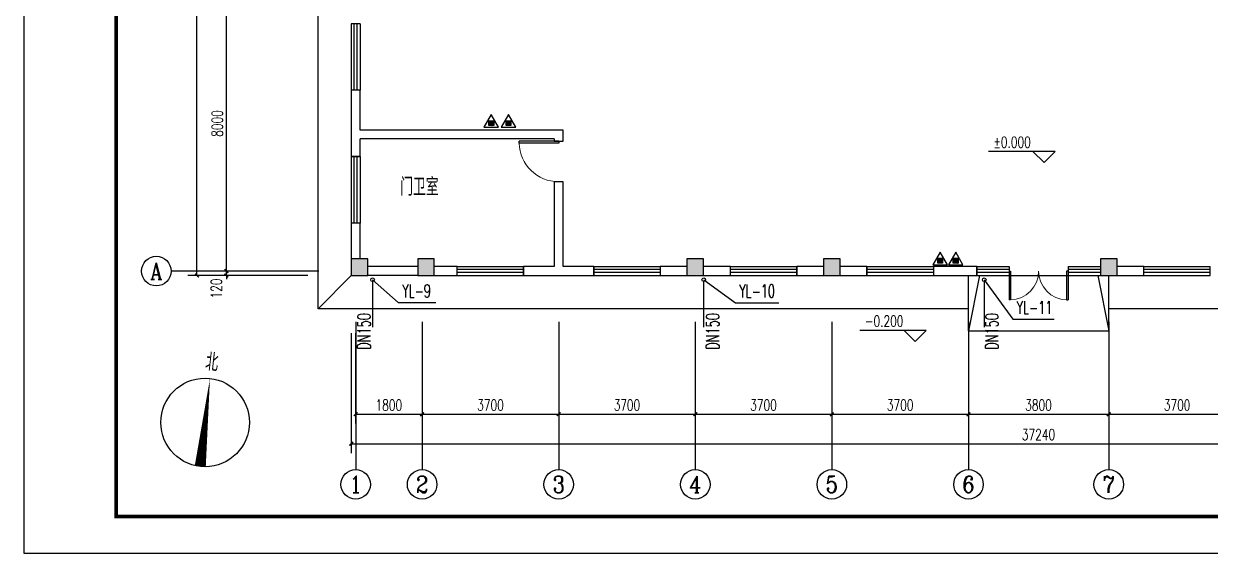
# Model space of a CAD drawing. Extents: x 343352 to 417652, y 770641 to 1036530.
# Drawn here: x 343352 to 375494, y 858981 to 873324 of the extents above; entities that cross this region are included whole.
import ezdxf
from ezdxf.enums import TextEntityAlignment as Align

# ---------------------------------------------------------------- set-up
doc = ezdxf.new("R2010")
doc.units = 0
doc.header["$LTSCALE"] = 1000
doc.header["$MEASUREMENT"] = 0
doc.linetypes.add('CENTER2', pattern=[1.125, 0.75, -0.125, 0.125, -0.125])
for name, color, linetype in [('AXIS', 3, 'Continuous'), ('AXIS_TEXT', 7, 'Continuous'), ('COLUMN', 9, 'Continuous'), ('DIM_SYMB', 3, 'Continuous'), ('DIM_雨水', 3, 'Continuous'), ('EQUIP_消防', 7, 'Continuous'), ('PIPE-雨水', 4, 'CENTER2'), ('PUB_HATCH', 8, 'Continuous'), ('PUB_TEXT', 7, 'Continuous'), ('PUB_TITLE', 4, 'Continuous'), ('STAIR', 2, 'Continuous'), ('TEXT_消防', 7, 'Continuous'), ('VPIPE-雨水', 4, 'Continuous'), ('WALL', 9, 'Continuous'), ('WINDOW', 4, 'Continuous')]:
    doc.layers.add(name, color=color, linetype=linetype)
doc.styles.add('_TCH_AXIS', font='COMPLEX', dxfattribs={"bigfont": 'GBCBIG'})
doc.styles.add('_TCH_DIM', font='SIMPLEX', dxfattribs={"bigfont": 'GBCBIG'})
doc.styles.add('_TCH_DIM_T3', font='SIMPLEX', dxfattribs={"width": 0.705882, "bigfont": 'GBCBIG'})
doc.styles.add('_TWT_PIPEDN', font='SIMPLEX', dxfattribs={"width": 0.8, "height": 3.5, "bigfont": 'HZTXT'})
doc.styles.add('_TWT_SERIAL', font='COMPLEX', dxfattribs={"width": 0.8, "height": 3.5, "bigfont": 'HZTXT'})
doc.styles.add('COMPLEX', font='COMPLEX')
doc.styles.get("Standard").update_dxf_attribs({"font": 'gbenor.shx', "bigfont": 'gbcbig.shx'})
doc.dimstyles.new('_TCH_ARCH&&100', dxfattribs={"dimtxt": 297.5, "dimasz": 100, "dimexe": 250, "dimexo": 300, "dimgap": 100, "dimtad": 1, "dimdec": 0, "dimzin": 0, "dimdsep": 46, "dimtxsty": '_TCH_DIM_T3', "dimblk": 'ARCHTICK', "dimcen": 0.09, "dimclrt": 7, "dimazin": 2, "dimtfac": 1, "dimtdec": 0, "dimtix": 1, "dimtmove": 2, "dimatfit": 3, "dimfxl": 0, "dimtolj": 1, "dimtzin": 0, "dimarcsym": 0})

# ---------------------------------------------------------------- blocks, each defined once
blk = doc.blocks.new('_ArchTick')
at = {"color": 0, "linetype": 'ByBlock', "const_width": 0.4}
blk.add_lwpolyline([(-0.5, -0.5), (0.5, 0.5)], dxfattribs=at)
blk = doc.blocks.new('*D173')
at = {"layer": 'AXIS', "color": 0, "lineweight": -2}
for p, q in [((351044, 866624), (348594, 866624)), ((348844, 866624), (348844, 866724)), ((348844, 866504), (348844, 866624)), ((351044, 866504), (348594, 866504)), ((348844, 866504), (348844, 866404))]:
    blk.add_line(p, q, dxfattribs=at)
at = {"layer": 'Defpoints', "color": 0}
for p in [(348844, 866624), (351344, 866624), (351344, 866504)]:
    blk.add_point(p, dxfattribs=at)
at = {"layer": 'AXIS', "color": 0, "lineweight": -2, "xscale": 100, "yscale": 100, "zscale": 100}
for p, rotation in [((348844, 866624), 270), ((348844, 866504), 90)]:
    blk.add_blockref('_ArchTick', p, dxfattribs=dict(at, rotation=rotation))
at = {"layer": 'AXIS', "color": 7, "insert": (348569, 866154), "char_height": 297.5, "attachment_point": 5, "rotation": 90, "style": '_TCH_DIM_T3'}
blk.add_mtext('\\A1;120', dxfattribs=at)
blk = doc.blocks.new('*D174')
at = {"layer": 'AXIS', "color": 0, "lineweight": -2}
for p, q in [((351044, 874624), (348594, 874624)), ((348844, 866624), (348844, 874624)), ((351044, 866624), (348594, 866624))]:
    blk.add_line(p, q, dxfattribs=at)
at = {"layer": 'Defpoints', "color": 0}
for p in [(348844, 874624), (351344, 874624), (351344, 866624)]:
    blk.add_point(p, dxfattribs=at)
at = {"layer": 'AXIS', "color": 0, "lineweight": -2, "xscale": 100, "yscale": 100, "zscale": 100}
for p, rotation in [((348844, 874624), 90), ((348844, 866624), 270)]:
    blk.add_blockref('_ArchTick', p, dxfattribs=dict(at, rotation=rotation))
at = {"layer": 'AXIS', "color": 7, "insert": (348596, 870624), "char_height": 297.5, "attachment_point": 5, "rotation": 90, "style": '_TCH_DIM_T3'}
blk.add_mtext('\\A1;8000', dxfattribs=at)
blk = doc.blocks.new('*D179')
at = {"layer": 'AXIS', "color": 0, "lineweight": -2}
for p, q in [((351044, 893744), (347794, 893744)), ((348044, 866504), (348044, 893744)), ((351044, 866504), (347794, 866504))]:
    blk.add_line(p, q, dxfattribs=at)
at = {"layer": 'Defpoints', "color": 0}
for p in [(348044, 893744), (351344, 893744), (351344, 866504)]:
    blk.add_point(p, dxfattribs=at)
at = {"layer": 'AXIS', "color": 0, "lineweight": -2, "xscale": 100, "yscale": 100, "zscale": 100}
for p, rotation in [((348044, 893744), 90), ((348044, 866504), 270)]:
    blk.add_blockref('_ArchTick', p, dxfattribs=dict(at, rotation=rotation))
at = {"layer": 'AXIS', "color": 7, "insert": (347796, 880124), "char_height": 297.5, "attachment_point": 5, "rotation": 90, "style": '_TCH_DIM_T3'}
blk.add_mtext('\\A1;27240', dxfattribs=at)
blk = doc.blocks.new('*D194')
at = {"layer": 'AXIS', "color": 0, "lineweight": -2}
for p, q in [((352344, 864946), (352344, 862496)), ((354144, 864946), (354144, 862496)), ((352344, 862746), (354144, 862746))]:
    blk.add_line(p, q, dxfattribs=at)
at = {"layer": 'Defpoints', "color": 0}
for p in [(352344, 865246), (354144, 865246), (354144, 862746)]:
    blk.add_point(p, dxfattribs=at)
at = {"layer": 'AXIS', "color": 0, "lineweight": -2, "xscale": 100, "yscale": 100, "zscale": 100, "rotation": 180}
blk.add_blockref('_ArchTick', (352344, 862746), dxfattribs=at)
at = {"layer": 'AXIS', "color": 0, "lineweight": -2, "xscale": 100, "yscale": 100, "zscale": 100}
blk.add_blockref('_ArchTick', (354144, 862746), dxfattribs=at)
at = {"layer": 'AXIS', "color": 7, "insert": (353244, 862995), "char_height": 297.5, "attachment_point": 5, "style": '_TCH_DIM_T3'}
blk.add_mtext('\\A1;1800', dxfattribs=at)
blk = doc.blocks.new('*D195')
at = {"layer": 'AXIS', "color": 0, "lineweight": -2}
for p, q in [((354144, 864946), (354144, 862496)), ((357844, 864946), (357844, 862496)), ((354144, 862746), (357844, 862746))]:
    blk.add_line(p, q, dxfattribs=at)
at = {"layer": 'Defpoints', "color": 0}
for p in [(354144, 865246), (357844, 865246), (357844, 862746)]:
    blk.add_point(p, dxfattribs=at)
at = {"layer": 'AXIS', "color": 0, "lineweight": -2, "xscale": 100, "yscale": 100, "zscale": 100, "rotation": 180}
blk.add_blockref('_ArchTick', (354144, 862746), dxfattribs=at)
at = {"layer": 'AXIS', "color": 0, "lineweight": -2, "xscale": 100, "yscale": 100, "zscale": 100}
blk.add_blockref('_ArchTick', (357844, 862746), dxfattribs=at)
at = {"layer": 'AXIS', "color": 7, "insert": (355994, 862995), "char_height": 297.5, "attachment_point": 5, "style": '_TCH_DIM_T3'}
blk.add_mtext('\\A1;3700', dxfattribs=at)
blk = doc.blocks.new('*D196')
at = {"layer": 'AXIS', "color": 0, "lineweight": -2}
for p, q in [((357844, 864946), (357844, 862496)), ((361544, 864946), (361544, 862496)), ((357844, 862746), (361544, 862746))]:
    blk.add_line(p, q, dxfattribs=at)
at = {"layer": 'Defpoints', "color": 0}
for p in [(357844, 865246), (361544, 865246), (361544, 862746)]:
    blk.add_point(p, dxfattribs=at)
at = {"layer": 'AXIS', "color": 0, "lineweight": -2, "xscale": 100, "yscale": 100, "zscale": 100, "rotation": 180}
blk.add_blockref('_ArchTick', (357844, 862746), dxfattribs=at)
at = {"layer": 'AXIS', "color": 0, "lineweight": -2, "xscale": 100, "yscale": 100, "zscale": 100}
blk.add_blockref('_ArchTick', (361544, 862746), dxfattribs=at)
at = {"layer": 'AXIS', "color": 7, "insert": (359694, 862995), "char_height": 297.5, "attachment_point": 5, "style": '_TCH_DIM_T3'}
blk.add_mtext('\\A1;3700', dxfattribs=at)
blk = doc.blocks.new('*D197')
at = {"layer": 'AXIS', "color": 0, "lineweight": -2}
for p, q in [((361544, 864946), (361544, 862496)), ((365244, 864946), (365244, 862496)), ((361544, 862746), (365244, 862746))]:
    blk.add_line(p, q, dxfattribs=at)
at = {"layer": 'Defpoints', "color": 0}
for p in [(361544, 865246), (365244, 865246), (365244, 862746)]:
    blk.add_point(p, dxfattribs=at)
at = {"layer": 'AXIS', "color": 0, "lineweight": -2, "xscale": 100, "yscale": 100, "zscale": 100, "rotation": 180}
blk.add_blockref('_ArchTick', (361544, 862746), dxfattribs=at)
at = {"layer": 'AXIS', "color": 0, "lineweight": -2, "xscale": 100, "yscale": 100, "zscale": 100}
blk.add_blockref('_ArchTick', (365244, 862746), dxfattribs=at)
at = {"layer": 'AXIS', "color": 7, "insert": (363394, 862995), "char_height": 297.5, "attachment_point": 5, "style": '_TCH_DIM_T3'}
blk.add_mtext('\\A1;3700', dxfattribs=at)
blk = doc.blocks.new('*D198')
at = {"layer": 'AXIS', "color": 0, "lineweight": -2}
for p, q in [((365244, 864946), (365244, 862496)), ((368944, 864946), (368944, 862496)), ((365244, 862746), (368944, 862746))]:
    blk.add_line(p, q, dxfattribs=at)
at = {"layer": 'Defpoints', "color": 0}
for p in [(365244, 865246), (368944, 865246), (368944, 862746)]:
    blk.add_point(p, dxfattribs=at)
at = {"layer": 'AXIS', "color": 0, "lineweight": -2, "xscale": 100, "yscale": 100, "zscale": 100, "rotation": 180}
blk.add_blockref('_ArchTick', (365244, 862746), dxfattribs=at)
at = {"layer": 'AXIS', "color": 0, "lineweight": -2, "xscale": 100, "yscale": 100, "zscale": 100}
blk.add_blockref('_ArchTick', (368944, 862746), dxfattribs=at)
at = {"layer": 'AXIS', "color": 7, "insert": (367094, 862995), "char_height": 297.5, "attachment_point": 5, "style": '_TCH_DIM_T3'}
blk.add_mtext('\\A1;3700', dxfattribs=at)
blk = doc.blocks.new('*D199')
at = {"layer": 'AXIS', "color": 0, "lineweight": -2}
for p, q in [((368944, 864946), (368944, 862496)), ((372744, 864946), (372744, 862496)), ((368944, 862746), (372744, 862746))]:
    blk.add_line(p, q, dxfattribs=at)
at = {"layer": 'Defpoints', "color": 0}
for p in [(368944, 865246), (372744, 865246), (372744, 862746)]:
    blk.add_point(p, dxfattribs=at)
at = {"layer": 'AXIS', "color": 0, "lineweight": -2, "xscale": 100, "yscale": 100, "zscale": 100, "rotation": 180}
blk.add_blockref('_ArchTick', (368944, 862746), dxfattribs=at)
at = {"layer": 'AXIS', "color": 0, "lineweight": -2, "xscale": 100, "yscale": 100, "zscale": 100}
blk.add_blockref('_ArchTick', (372744, 862746), dxfattribs=at)
at = {"layer": 'AXIS', "color": 7, "insert": (370844, 862995), "char_height": 297.5, "attachment_point": 5, "style": '_TCH_DIM_T3'}
blk.add_mtext('\\A1;3800', dxfattribs=at)
blk = doc.blocks.new('*D200')
at = {"layer": 'AXIS', "color": 0, "lineweight": -2}
for p, q in [((372744, 864946), (372744, 862496)), ((376444, 864946), (376444, 862496)), ((372744, 862746), (376444, 862746))]:
    blk.add_line(p, q, dxfattribs=at)
at = {"layer": 'Defpoints', "color": 0}
for p in [(372744, 865246), (376444, 865246), (376444, 862746)]:
    blk.add_point(p, dxfattribs=at)
at = {"layer": 'AXIS', "color": 0, "lineweight": -2, "xscale": 100, "yscale": 100, "zscale": 100, "rotation": 180}
blk.add_blockref('_ArchTick', (372744, 862746), dxfattribs=at)
at = {"layer": 'AXIS', "color": 0, "lineweight": -2, "xscale": 100, "yscale": 100, "zscale": 100}
blk.add_blockref('_ArchTick', (376444, 862746), dxfattribs=at)
at = {"layer": 'AXIS', "color": 7, "insert": (374594, 862995), "char_height": 297.5, "attachment_point": 5, "style": '_TCH_DIM_T3'}
blk.add_mtext('\\A1;3700', dxfattribs=at)
blk = doc.blocks.new('*D206')
at = {"layer": 'AXIS', "color": 0, "lineweight": -2}
for p, q in [((352224, 864946), (352224, 861696)), ((389464, 864946), (389464, 861696)), ((352224, 861946), (389464, 861946))]:
    blk.add_line(p, q, dxfattribs=at)
at = {"layer": 'Defpoints', "color": 0}
for p in [(352224, 865246), (389464, 865246), (389464, 861946)]:
    blk.add_point(p, dxfattribs=at)
at = {"layer": 'AXIS', "color": 0, "lineweight": -2, "xscale": 100, "yscale": 100, "zscale": 100, "rotation": 180}
blk.add_blockref('_ArchTick', (352224, 861946), dxfattribs=at)
at = {"layer": 'AXIS', "color": 0, "lineweight": -2, "xscale": 100, "yscale": 100, "zscale": 100}
blk.add_blockref('_ArchTick', (389464, 861946), dxfattribs=at)
at = {"layer": 'AXIS', "color": 7, "insert": (370844, 862195), "char_height": 297.5, "attachment_point": 5, "style": '_TCH_DIM_T3'}
blk.add_mtext('\\A1;37240', dxfattribs=at)
blk = doc.blocks.new('$TCHSYS$WIN2D')
for p, q in [((-0.5, 0.5), (0.5, 0.5)), ((-0.5, 0.5), (-0.5, -0.5)), ((0.5, 0.5), (0.5, -0.5)), ((0.5, 0.167), (-0.5, 0.167)), ((0.5, -0.167), (-0.5, -0.167)), ((-0.5, -0.5), (0.5, -0.5))]:
    blk.add_line(p, q)
blk = doc.blocks.new('$DorLib2D$00000002')
for p, q in [((-0.5, 0), (-0.5, 0.4875)), ((-0.475, 0.4875), (-0.5, 0.4875)), ((-0.475, 0), (-0.475, 0.4875)), ((0.475, 0), (0.475, 0.4875)), ((0.475, 0.4875), (0.5, 0.4875)), ((0.5, 0), (0.5, 0.4875)), ((-0.5, 0), (-0.475, 0)), ((0.5, 0), (0.475, 0))]:
    blk.add_line(p, q)
at = {"lineweight": 13}
for centre, start, end in [((-0.4875, 0), 0, 88.53072), ((0.4875, 0), 91.46928, 180)]:
    blk.add_arc(centre, 0.4875, start, end, dxfattribs=at)
blk = doc.blocks.new('_FZH')
blk.add_lwpolyline([(-0.5, -0.5), (0.5, -0.5), (0.5, 0.5), (-0.5, 0.5)], close=True)
at = {"layer": 'PUB_HATCH'}
blk.add_solid([(-0.5, -0.5), (0.5, -0.5), (-0.5, 0.5), (0.5, 0.5)], dxfattribs=at)
blk = doc.blocks.new('_AXISO')
blk.add_circle((0, 0), 0.5)
at = {"layer": 'AXIS_TEXT', "style": 'COMPLEX', "width": 1.041667}
blk.add_attdef('A', text='', height=0.56, dxfattribs=at).set_placement((-0.25, -0.28), (0.25, -0.28), align=Align.FIT)
blk = doc.blocks.new('$DorLib2D$00000001')
for p, q in [((0.45, 0.975), (0.5, 0.975)), ((0.45, 0), (0.45, 0.975)), ((0.5, 0), (0.5, 0.975)), ((0.5, 0), (0.45, 0))]:
    blk.add_line(p, q)
at = {"lineweight": 13}
blk.add_arc((0.475, 0), 0.975, 91.4693, 180, dxfattribs=at)
blk = doc.blocks.new('$ATTACHMENT$00000214')
h = blk.add_hatch()
h.set_pattern_fill('ANSI31', color=256, scale=200, style=0)
h.set_pattern_definition([(45, (-38543.802, -6842.639), (-17.67767, 17.67767), [])])
h.paths.add_polyline_path([(-65, 2), (65, 2), (65, -128), (-65, -128)])
for points in [[(0, 172), (-198, -172), (198, -172)], [(-65, 2), (65, 2), (65, -128), (-65, -128)]]:
    blk.add_lwpolyline(points, close=True)

msp = doc.modelspace()

# ---------------------------------------------------------------- linework, layer by layer
at = {"color": 2}
msp.add_line((351324.3, 865603.7), (352224.3, 866503.7), dxfattribs=at)
for points in [[(368944.3, 865603.7), (351324.3, 865603.7), (351324.3, 894643.7), (352344.3, 894643.7)], [(354144.3, 894643.7), (390364.3, 894643.7), (390364.3, 865603.7), (372744.3, 865603.7)]]:
    msp.add_lwpolyline(points, dxfattribs=at)
at = {"layer": 'AXIS'}
for p, q in [((371290.4, 869861.4), (369490.4, 869861.4)), ((370990.4, 869561.4), (370690.4, 869861.4)), ((370990.4, 869561.4), (371290.4, 869861.4)), ((351344.3, 866623.7), (347344.3, 866623.7)), ((352344.3, 865246.3), (352344.3, 861246.3)), ((354144.3, 865246.3), (354144.3, 861246.3)), ((357844.3, 865246.3), (357844.3, 861246.3)), ((361544.3, 865246.3), (361544.3, 861246.3)), ((365244.3, 865246.3), (365244.3, 861246.3)), ((367800.7, 865015.5), (366000.7, 865015.5)), ((367500.7, 864715.5), (367200.7, 865015.5)), ((367500.7, 864715.5), (367800.7, 865015.5)), ((368944.3, 865246.3), (368944.3, 861246.3)), ((372744.3, 865246.3), (372744.3, 861246.3))]:
    msp.add_line(p, q, dxfattribs=at)
at = {"layer": 'DIM_SYMB'}
msp.add_lwpolyline([(348133.9, 861331, 300, 0, 0), (348397.7, 863716.4, 0, 0, 0)], format="xyseb", dxfattribs=at)
msp.add_circle((348265.8, 862523.7), 1200, dxfattribs=at)
at = {"layer": 'DIM_雨水'}
for p, q in [((352802.3, 866389.7), (353491.8, 865772.9)), ((361772.5, 866389.7), (362632.1, 865766.6)), ((369371.3, 866389.7), (370142.9, 865323.6)), ((353491.8, 865772.9), (354518, 865772.9)), ((362632.1, 865766.6), (363806.2, 865766.6)), ((370142.9, 865323.6), (371267, 865323.6))]:
    msp.add_line(p, q, dxfattribs=at)
at = {"layer": 'PIPE-雨水', "const_width": 35}
for points in [[(352802.3, 865100.6), (352802.3, 866339.7)], [(361772.5, 865100.6), (361772.5, 866339.7)], [(369371.3, 865100.6), (369371.3, 866339.7)]]:
    msp.add_lwpolyline(points, dxfattribs=at)
at = {"layer": 'PUB_TITLE'}
msp.add_lwpolyline([(343352.5, 858980.7), (402752.5, 858980.7), (402752.5, 900980.7), (343352.5, 900980.7)], close=True, dxfattribs=at)
at = {"layer": 'PUB_TITLE', "const_width": 100}
msp.add_lwpolyline([(345852.5, 859980.7), (401752.5, 859980.7), (401752.5, 899980.7), (345852.5, 899980.7)], close=True, dxfattribs=at)
at = {"layer": 'STAIR'}
for p, q in [((368944.3, 865003.7), (368944.3, 866503.7)), ((368944.3, 866503.7), (372744.3, 866503.7)), ((369244.3, 866503.7), (368944.3, 865003.7)), ((372444.3, 866503.7), (372744.3, 865003.7)), ((372744.3, 865003.7), (372744.3, 866503.7)), ((368944.3, 865003.7), (372744.3, 865003.7))]:
    msp.add_line(p, q, dxfattribs=at)
at = {"layer": 'VPIPE-雨水'}
for centre in [(352802.3, 866389.7), (361772.5, 866389.7), (369371.3, 866389.7)]:
    msp.add_circle(centre, 50, dxfattribs=at)
at = {"layer": 'WALL'}
for p, q in [((352464.3, 871523.7), (352224.3, 871523.7)), ((352224.3, 871523.7), (352224.3, 870323.7)), ((352464.3, 870443.7), (352464.3, 871523.7)), ((357964.3, 870443.7), (352464.3, 870443.7)), ((357964.3, 870143.7), (357964.3, 870443.7)), ((352224.3, 870323.7), (352224.3, 869723.7)), ((357724.3, 870203.7), (352464.3, 870203.7)), ((352464.3, 869723.7), (352464.3, 870203.7)), ((357724.3, 870203.7), (357724.3, 870143.7)), ((357724.3, 870143.7), (357964.3, 870143.7)), ((352224.3, 869723.7), (352464.3, 869723.7)), ((357964.3, 869043.7), (357724.3, 869043.7)), ((357724.3, 869043.7), (357724.3, 866743.7)), ((357964.3, 866743.7), (357964.3, 869043.7)), ((352464.3, 867923.7), (352224.3, 867923.7)), ((352224.3, 867923.7), (352224.3, 866953.7)), ((352464.3, 866953.7), (352464.3, 867923.7)), ((354024.3, 866743.7), (352674.3, 866743.7)), ((355094.3, 866743.7), (354474.3, 866743.7)), ((355094.3, 866503.7), (355094.3, 866743.7)), ((357724.3, 866743.7), (356894.3, 866743.7)), ((356894.3, 866743.7), (356894.3, 866503.7)), ((358794.3, 866743.7), (357964.3, 866743.7)), ((358794.3, 866503.7), (358794.3, 866743.7)), ((361319.3, 866743.7), (360594.3, 866743.7)), ((360594.3, 866743.7), (360594.3, 866503.7)), ((362494.3, 866743.7), (361769.3, 866743.7)), ((362494.3, 866503.7), (362494.3, 866743.7)), ((365019.3, 866743.7), (364294.3, 866743.7)), ((364294.3, 866743.7), (364294.3, 866503.7)), ((366194.3, 866743.7), (365469.3, 866743.7)), ((366194.3, 866503.7), (366194.3, 866743.7)), ((369169.3, 866743.7), (367994.3, 866743.7)), ((367994.3, 866743.7), (367994.3, 866503.7)), ((369169.3, 866503.7), (369169.3, 866743.7)), ((373694.3, 866743.7), (372969.3, 866743.7)), ((373694.3, 866503.7), (373694.3, 866743.7)), ((354024.3, 866503.7), (352674.3, 866503.7)), ((354474.3, 866503.7), (355094.3, 866503.7)), ((356894.3, 866503.7), (357844.3, 866503.7)), ((357844.3, 866503.7), (358794.3, 866503.7)), ((360594.3, 866503.7), (361319.3, 866503.7)), ((361769.3, 866503.7), (362494.3, 866503.7)), ((364294.3, 866503.7), (365019.3, 866503.7)), ((365469.3, 866503.7), (366194.3, 866503.7)), ((367994.3, 866503.7), (369169.3, 866503.7)), ((372969.3, 866503.7), (373694.3, 866503.7))]:
    msp.add_line(p, q, dxfattribs=at)

# ---------------------------------------------------------------- block references
at = {"layer": 'AXIS'}
ref = msp.add_blockref('_AXISO', (346944.3, 866623.7), dxfattribs=dict(at, xscale=800, yscale=800, zscale=800))
ref.add_attrib('A', 'A', dxfattribs={"layer": 'AXIS_TEXT', "height": 452.9, "style": '_TCH_AXIS', "width": 0.848485}).set_placement((346779.7, 866397.3), (347109, 866397.3), align=Align.FIT)
ref = msp.add_blockref('_AXISO', (352344.3, 860846.3), dxfattribs=dict(at, xscale=800, yscale=800, zscale=800))
ref.add_attrib('A', '1', dxfattribs={"layer": 'AXIS_TEXT', "height": 450.2, "style": '_TCH_AXIS', "width": 1.726397}).set_placement((352177.8, 860621.2), (352510.9, 860621.2), align=Align.FIT)
ref = msp.add_blockref('_AXISO', (354144.3, 860846.3), dxfattribs=dict(at, xscale=800, yscale=800, zscale=800))
ref.add_attrib('A', '2', dxfattribs={"layer": 'AXIS_TEXT', "height": 450.2, "style": '_TCH_AXIS', "width": 1.109827}).set_placement((353977.8, 860621.2), (354310.9, 860621.2), align=Align.FIT)
ref = msp.add_blockref('_AXISO', (357844.3, 860846.3), dxfattribs=dict(at, xscale=800, yscale=800, zscale=800))
ref.add_attrib('A', '3', dxfattribs={"layer": 'AXIS_TEXT', "height": 452, "style": '_TCH_AXIS', "width": 1.097143}).set_placement((357679, 860620.3), (358009.7, 860620.3), align=Align.FIT)
ref = msp.add_blockref('_AXISO', (361544.3, 860846.3), dxfattribs=dict(at, xscale=800, yscale=800, zscale=800))
ref.add_attrib('A', '4', dxfattribs={"layer": 'AXIS_TEXT', "height": 450.2, "style": '_TCH_AXIS', "width": 0.971098}).set_placement((361377.8, 860621.2), (361710.9, 860621.2), align=Align.FIT)
ref = msp.add_blockref('_AXISO', (365244.3, 860846.3), dxfattribs=dict(at, xscale=800, yscale=800, zscale=800))
ref.add_attrib('A', '5', dxfattribs={"layer": 'AXIS_TEXT', "height": 450.2, "style": '_TCH_AXIS', "width": 1.109827}).set_placement((365077.8, 860621.2), (365410.9, 860621.2), align=Align.FIT)
ref = msp.add_blockref('_AXISO', (368944.3, 860846.3), dxfattribs=dict(at, xscale=800, yscale=800, zscale=800))
ref.add_attrib('A', '6', dxfattribs={"layer": 'AXIS_TEXT', "height": 452, "style": '_TCH_AXIS', "width": 1.097143}).set_placement((368779, 860620.3), (369109.7, 860620.3), align=Align.FIT)
ref = msp.add_blockref('_AXISO', (372744.3, 860846.3), dxfattribs=dict(at, xscale=800, yscale=800, zscale=800))
ref.add_attrib('A', '7', dxfattribs={"layer": 'AXIS_TEXT', "height": 450.2, "style": '_TCH_AXIS', "width": 1.109827}).set_placement((372577.8, 860621.2), (372910.9, 860621.2), align=Align.FIT)
at = {"layer": 'COLUMN', "xscale": 450, "yscale": 450, "zscale": 450}
for p in [(352449.3, 866728.7), (354249.3, 866728.7), (361544.3, 866728.7), (365244.3, 866728.7), (372744.3, 866728.7)]:
    msp.add_blockref('_FZH', p, dxfattribs=at)
at = {"layer": 'EQUIP_消防'}
for p in [(356018.2, 870692.7), (356486.7, 870692.7), (368178.8, 866968.2), (368598.1, 866968.2)]:
    msp.add_blockref('$ATTACHMENT$00000214', p, dxfattribs=at)
at = {"layer": 'WINDOW'}
for name, p, xscale, yscale, zscale, rotation in [('$TCHSYS$WIN2D', (352344.3, 872423.7), 1800, 240, 1800, 270), ('$DorLib2D$00000001', (357844.3, 869593.7), -1100, -1100, -1100, 270.0000000000054), ('$TCHSYS$WIN2D', (352344.3, 868823.7), 1800, 240, 1800, 270), ('$TCHSYS$WIN2D', (355994.3, 866623.7), -1800, 240, -1800, 180), ('$TCHSYS$WIN2D', (359694.3, 866623.7), -1800, -240, -1800, 180), ('$TCHSYS$WIN2D', (363394.3, 866623.7), -1800, 240, -1800, 180), ('$TCHSYS$WIN2D', (367094.3, 866623.7), -1800, -240, -1800, 180), ('$TCHSYS$WIN2D', (369606.8, 866623.7), -874.9999999703141, -240, -874.9999999703141, 180), ('$DorLib2D$00000002', (370844.3, 866623.7), -1600, 1600, -1600, 180), ('$TCHSYS$WIN2D', (372081.8, 866623.7), -874.9999999703723, -240, -874.9999999703723, 180), ('$TCHSYS$WIN2D', (374594.3, 866623.7), -1800, 240, -1800, 180)]:
    msp.add_blockref(name, p, dxfattribs=dict(at, xscale=xscale, yscale=yscale, zscale=zscale, rotation=rotation))

# ---------------------------------------------------------------- texts
at = {"layer": 'AXIS', "color": 7, "style": '_TCH_DIM', "width": 0.705882}
for s, p in [('%%P0.000', (369625.4, 869966.4)), ('-0.200', (366135.7, 865120.5))]:
    msp.add_text(s, height=297.5, dxfattribs=at).set_placement(p)
at = {"layer": 'DIM_雨水', "color": 7, "style": '_TWT_SERIAL', "width": 0.64}
for s, p in [('YL-9', (353605.3, 865912.9)), ('YL-10', (362733.5, 865906.6)), ('YL-11', (370247.7, 865463.6))]:
    msp.add_text(s, height=350, dxfattribs=at).set_placement(p)
at = {"layer": 'PUB_TEXT'}
msp.add_text('门卫室', height=482.27, dxfattribs=at).set_placement((353550.1, 868665.9))
at = {"layer": 'PUB_TEXT', "style": '_TCH_DIM'}
msp.add_text('北', height=482.3, rotation=353.68968, dxfattribs=at).set_placement((348252.5, 863938.9))
at = {"layer": 'TEXT_消防', "style": '_TWT_PIPEDN', "width": 0.64}
for p in [(352745, 864495.1), (362192.4, 864495.1), (369753.2, 864495.1)]:
    msp.add_text('DN150', height=350, rotation=90, dxfattribs=at).set_placement(p)

# ---------------------------------------------------------------- dimensions: what is measured, and where the dimension line sits
at = {"layer": 'AXIS'}
for p1, p2, distance, picture, middle in [((351344.3, 866503.7), (351344.3, 893743.7), 3300, '*D179', (347795.6, 880123.7)), ((351344.3, 866623.7), (351344.3, 874623.7), 2500, '*D174', (348595.6, 870623.7)), ((352224.3, 865246.3), (389464.3, 865246.3), -3300, '*D206', (370844.3, 862195)), ((352344.3, 865246.3), (354144.3, 865246.3), -2500, '*D194', (353244.3, 862995)), ((354144.3, 865246.3), (357844.3, 865246.3), -2500, '*D195', (355994.3, 862995)), ((357844.3, 865246.3), (361544.3, 865246.3), -2500, '*D196', (359694.3, 862995)), ((361544.3, 865246.3), (365244.3, 865246.3), -2500, '*D197', (363394.3, 862995)), ((365244.3, 865246.3), (368944.3, 865246.3), -2500, '*D198', (367094.3, 862995)), ((368944.3, 865246.3), (372744.3, 865246.3), -2500, '*D199', (370844.3, 862995)), ((372744.3, 865246.3), (376444.3, 865246.3), -2500, '*D200', (374594.3, 862995))]:
    dim = msp.add_aligned_dim(p1=p1, p2=p2, distance=distance, dimstyle='_TCH_ARCH&&100', dxfattribs=at)
    dim.commit()
    dim.dimension.update_dxf_attribs({"geometry": picture, "text_midpoint": middle})
dim = msp.add_linear_dim(base=(348844.3, 866623.7), p1=(351344.3, 866503.7), p2=(351344.3, 866623.7), angle=90, dimstyle='_TCH_ARCH&&100', dxfattribs=at)
dim.commit()
dim.dimension.update_dxf_attribs({"geometry": '*D173', "text_midpoint": (348569.3, 866153.7), "dimtype": 129})

doc.saveas('drawing.dxf')
